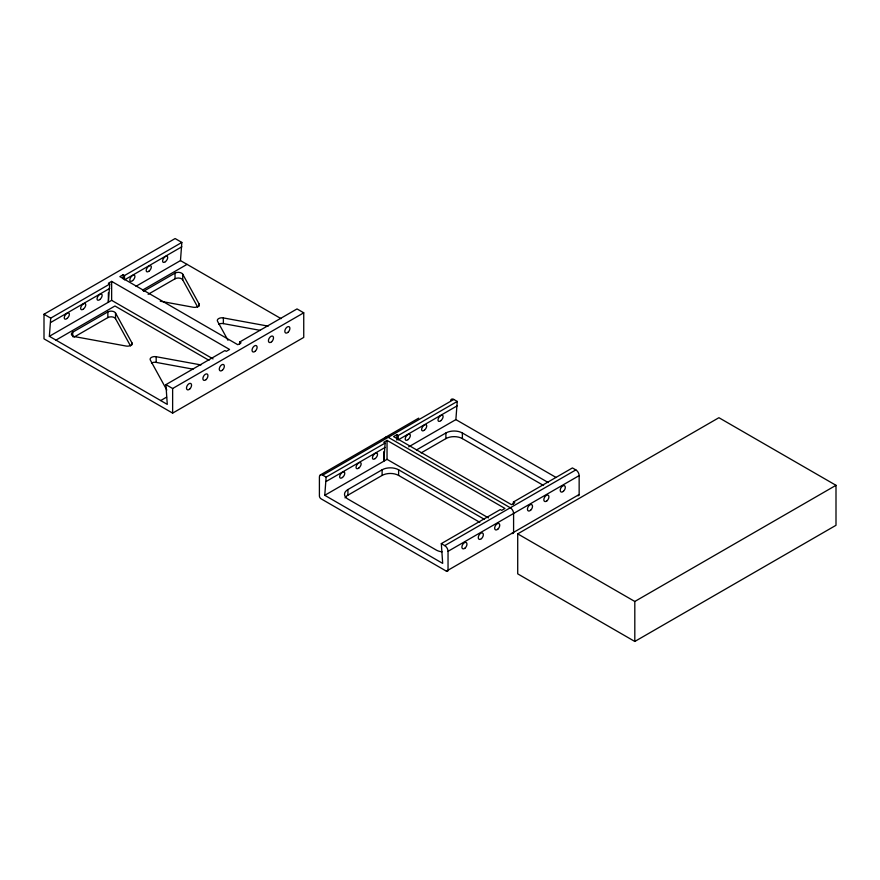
<?xml version="1.0" encoding="UTF-8"?>
<svg xmlns="http://www.w3.org/2000/svg" width="880" height="880" viewBox="0 0 880 880"><rect width="100%" height="100%" fill="white"/><g stroke="black" fill="none" stroke-linecap="round" stroke-linejoin="round"><path stroke-width="1.32" d="M208.978 360.316L114.95 305.998L55.957 340.109L49.357 336.303L50.721 318.131L109.736 284.053L108.372 302.236L108.372 292.743M136.004 286.275L180.466 260.601L181.841 242.429L175.12 238.546L44 314.248L44 338.844L172.634 413.116L303.743 337.414L303.743 312.807L297.022 308.924L239.679 342.034L239.679 344.212M385.143 443.058L383.768 442.266L387.035 440.385L504.966 508.464L501.699 510.356L500.324 509.564L441.309 543.631L442.684 563.387L324.764 495.308L326.128 477.125L385.143 443.058L383.768 461.23L383.768 451.748M408.661 446.864L455.873 419.606L457.248 401.434L453.816 399.454A4.664 2.695 60 0 0 450.571 400.697M109.736 284.053L108.372 283.261L111.639 281.38L229.559 349.459L226.292 351.351L224.917 350.559L165.913 384.626L167.277 404.382L160.677 400.576L166.595 397.133M181.841 242.429L124.498 275.539L123.123 274.747L119.856 276.628L237.787 344.707L241.054 342.826L239.679 342.034M50.721 322.476L109.736 288.409M181.841 246.774L124.498 279.884L124.498 275.539M49.357 336.303L111.639 300.344L213.048 358.897M142.593 290.081L187.055 264.363L281.094 318.659M72.732 336.721L72.732 332.178L107.844 311.905A4.631 2.673 0 0 1 115.533 312.994L131.835 342.672L131.835 344.938M143.44 291.357L175.032 273.119A4.631 2.673 0 0 1 182.732 274.197L199.034 303.875L199.034 306.152M73.909 337.183L107.844 317.592A4.631 2.673 0 0 1 115.533 318.67L130.537 345.972M148.126 294.327L175.032 278.795A4.631 2.673 0 0 1 182.732 279.873L197.725 307.175M165.913 384.626L172.634 388.509L303.743 312.807M320.375 474.925L418.704 418.143M513.414 504.174L513.414 502.007L572.429 467.929L575.85 469.909A4.664 2.695 60 0 1 579.15 475.618L579.15 494.516L446.391 571.164L321.057 498.806A2.332 1.342 60 0 1 319.407 495.946L319.407 477.059A4.664 2.695 60 0 1 322.707 475.156L453.816 399.454M457.248 401.434L398.233 435.501L396.858 434.709L393.591 436.601L511.522 504.68L514.789 502.788L513.414 502.007M326.128 481.481L385.143 447.414M457.248 405.779L398.233 439.857L398.233 435.501M324.764 495.308L387.035 459.349L488.455 517.902M442.035 551.848A11.66 6.732 0 0 1 436.183 550.011L347.919 499.059A11.66 6.732 0 0 1 347.919 489.544L382.107 469.799A11.66 6.732 0 0 1 398.607 469.799L484.506 519.398M416.416 449.999L445.885 432.982A11.66 6.732 0 0 1 462.374 432.982L548.284 482.57M345.048 497.893A11.66 6.732 0 0 1 347.919 495.176L382.107 475.431A11.66 6.732 0 0 1 398.607 475.431L479.798 522.313M421.124 452.914L445.885 438.614A11.66 6.732 0 0 1 462.374 438.614L543.576 485.496M441.309 543.631L444.741 545.611L575.85 469.909M446.391 571.164A2.332 1.342 60 0 0 448.041 570.207L448.041 551.32L579.15 475.618M517.715 533.863L718.916 417.703L836 485.309L836 525.294L634.81 641.454L517.715 573.859L517.715 533.863L634.81 601.469L836 485.309M160.259 301.202L193.215 307.241A4.631 2.673 0 0 0 197.89 306.581A4.631 2.673 0 0 0 199.034 303.875M227.986 340.285L217.547 321.288A4.631 2.673 0 0 1 218.691 318.582A4.631 2.673 0 0 1 223.366 317.922L268.18 326.128M218.691 324.258A4.631 2.673 0 0 1 223.366 323.609L260.271 330.363M166.837 390.038A4.631 2.673 0 0 1 166.65 389.763L150.348 360.085A4.631 2.673 0 0 1 151.492 357.379A4.631 2.673 0 0 1 156.178 356.719L200.992 364.925M151.492 363.055A4.631 2.673 0 0 1 156.178 362.395L193.083 369.16M180.466 260.601L187.066 264.407M455.873 419.606L556.105 477.477M44 314.248L50.721 318.131M322.707 475.156L326.128 477.125M160.688 400.543L55.957 340.109M634.81 601.469L634.81 641.454M462.374 432.982L462.374 438.614M445.885 432.982L445.885 438.614M398.607 469.799L398.607 475.431M396.858 434.709L396.858 440.132M387.035 440.385L387.035 459.349M382.107 469.799L382.107 475.431M347.919 489.544L347.919 495.176M223.366 317.922L223.366 323.609M182.732 274.197L182.732 279.873M175.032 273.119L175.032 278.795M172.634 388.509L172.634 413.116M156.178 356.719L156.178 362.395M123.123 274.747L123.123 278.806M115.533 312.994L115.533 318.67M111.639 281.38L111.639 300.344M107.844 311.905L107.844 317.592M444.741 545.611A4.664 2.695 60 0 1 448.041 551.32M385.088 438.229A4.664 2.695 60 0 1 388.256 437.305L510.301 507.76A4.664 2.695 60 0 1 513.59 513.469L513.59 532.367A2.332 1.342 60 0 1 511.951 533.313M579.15 494.516A2.332 1.342 60 0 1 577.654 495.539M131.835 342.672A4.631 2.673 0 0 1 130.691 345.378A4.631 2.673 0 0 1 126.016 346.027L74.613 336.622A4.631 2.673 0 0 1 72.732 332.178M408.045 439.604A3.597 1.837 -54.9 0 0 409.838 434.269A3.597 1.837 -54.9 0 0 405.438 437.767A3.597 1.837 -54.9 0 0 408.045 439.604M424.435 430.144A3.597 1.837 -54.9 0 0 426.228 424.809A3.597 1.837 -54.9 0 0 421.828 428.307A3.597 1.837 -54.9 0 0 424.435 430.144M440.825 420.673A3.597 1.837 -54.9 0 0 442.618 415.349A3.597 1.837 -54.9 0 0 438.218 418.847A3.597 1.837 -54.9 0 0 440.825 420.673M530.64 510.224A3.597 2.079 -60 0 0 531.784 504.658A3.597 2.079 -60 0 0 527.527 508.431A3.597 2.079 -60 0 0 530.64 510.224M547.03 500.764A3.597 2.079 -60 0 0 548.174 495.198A3.597 2.079 -60 0 0 543.917 498.971A3.597 2.079 -60 0 0 547.03 500.764M563.42 491.304A3.597 2.079 -60 0 0 564.564 485.738A3.597 2.079 -60 0 0 560.307 489.5A3.597 2.079 -60 0 0 563.42 491.304M375.265 458.524A3.597 1.837 -54.9 0 0 377.058 453.2A3.597 1.837 -54.9 0 0 372.658 456.698A3.597 1.837 -54.9 0 0 375.265 458.524M358.875 467.984A3.597 1.837 -54.9 0 0 360.668 462.66A3.597 1.837 -54.9 0 0 356.268 466.158A3.597 1.837 -54.9 0 0 358.875 467.984M342.485 477.455A3.597 1.837 -54.9 0 0 344.289 472.12A3.597 1.837 -54.9 0 0 339.878 475.618A3.597 1.837 -54.9 0 0 342.485 477.455M497.86 529.155A3.597 2.079 -60 0 0 499.004 523.589A3.597 2.079 -60 0 0 494.747 527.351A3.597 2.079 -60 0 0 497.86 529.155M481.47 538.615A3.597 2.079 -60 0 0 482.614 533.049A3.597 2.079 -60 0 0 478.357 536.811A3.597 2.079 -60 0 0 481.47 538.615M465.08 548.075A3.597 2.079 -60 0 0 466.224 542.509A3.597 2.079 -60 0 0 461.978 546.282A3.597 2.079 -60 0 0 465.08 548.075M99.858 299.519A3.597 1.837 -54.9 0 0 101.662 294.195A3.597 1.837 -54.9 0 0 97.251 297.693A3.597 1.837 -54.9 0 0 99.858 299.519M83.468 308.99A3.597 1.837 -54.9 0 0 85.272 303.655A3.597 1.837 -54.9 0 0 80.861 307.153A3.597 1.837 -54.9 0 0 83.468 308.99M67.078 318.45A3.597 1.837 -54.9 0 0 68.882 313.115A3.597 1.837 -54.9 0 0 64.471 316.613A3.597 1.837 -54.9 0 0 67.078 318.45M132.638 280.599A3.597 1.837 -54.9 0 0 134.431 275.264A3.597 1.837 -54.9 0 0 130.031 278.762A3.597 1.837 -54.9 0 0 132.638 280.599M149.028 271.139A3.597 1.837 -54.9 0 0 150.821 265.804A3.597 1.837 -54.9 0 0 146.421 269.302A3.597 1.837 -54.9 0 0 149.028 271.139M165.418 261.679A3.597 1.837 -54.9 0 0 167.211 256.344A3.597 1.837 -54.9 0 0 162.811 259.842A3.597 1.837 -54.9 0 0 165.418 261.679M255.233 351.219A3.597 2.079 -60 0 0 256.377 345.653A3.597 2.079 -60 0 0 252.12 349.426A3.597 2.079 -60 0 0 255.233 351.219M271.623 341.759A3.597 2.079 -60 0 0 272.767 336.193A3.597 2.079 -60 0 0 268.51 339.966A3.597 2.079 -60 0 0 271.623 341.759M288.013 332.299A3.597 2.079 -60 0 0 289.157 326.733A3.597 2.079 -60 0 0 284.9 330.495A3.597 2.079 -60 0 0 288.013 332.299M222.453 370.15A3.597 2.079 -60 0 0 223.597 364.584A3.597 2.079 -60 0 0 219.351 368.346A3.597 2.079 -60 0 0 222.453 370.15M206.063 379.61A3.597 2.079 -60 0 0 207.207 374.044A3.597 2.079 -60 0 0 202.961 377.817A3.597 2.079 -60 0 0 206.063 379.61M189.684 389.07A3.597 2.079 -60 0 0 190.817 383.504A3.597 2.079 -60 0 0 186.571 387.277A3.597 2.079 -60 0 0 189.684 389.07"/></g></svg>
